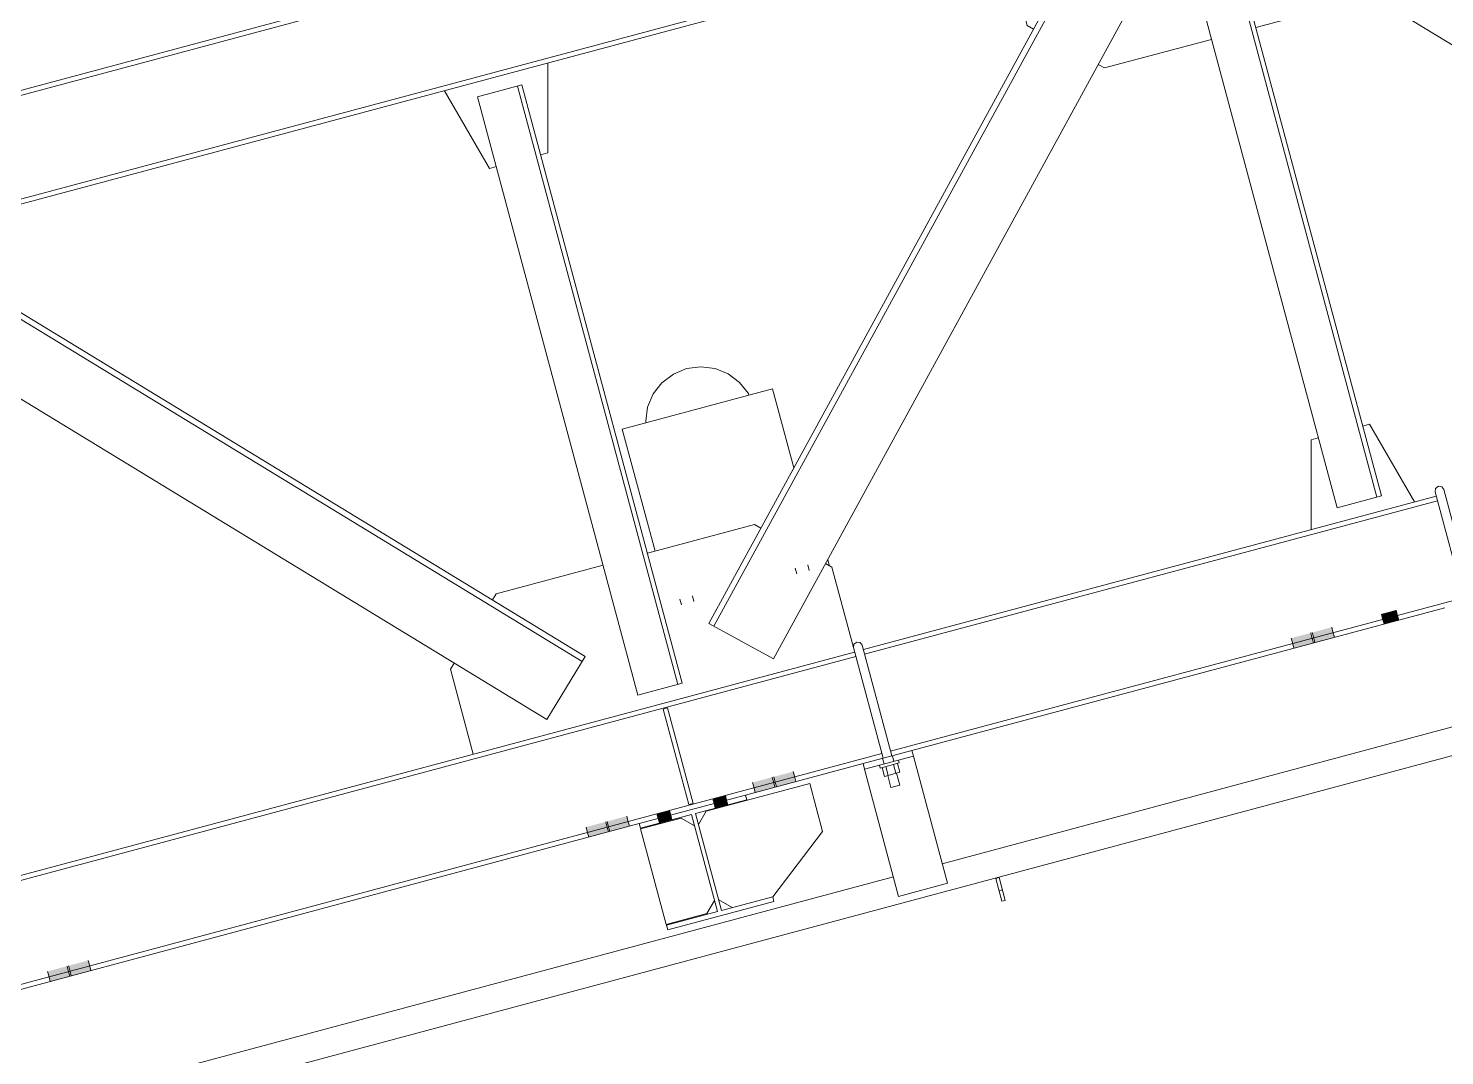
# Model space of a CAD drawing. Header units: millimetres. Extents: x -753 to 90, y 56274 to 56868.
# Drawn here: x -463.88 to -424.74, y 56689.67 to 56718.07 of the extents above; entities that cross this region are included whole.
import ezdxf

# ---------------------------------------------------------------- set-up
doc = ezdxf.new("R2010")
doc.units = ezdxf.units.MM
doc.linetypes.add('XKITLINE00', pattern=[0])
doc.linetypes.add('XKITLINE02', pattern=[4, 2, -2])
doc.layers.add('Parafuso', color=3, linetype='Continuous', lineweight=0)
doc.layers.add('Peça', color=2, linetype='Continuous', lineweight=0)

# ---------------------------------------------------------------- blocks, each defined once
blk = doc.blocks.new('*A390')
at = {"layer": 'Parafuso', "color": 7, "linetype": 'XKITLINE02', "lineweight": 0}
for p, q in [((-442.302, 56703.084), (-442.344, 56703.238)), ((-442.65, 56702.99), (-442.691, 56703.145)), ((-445.49, 56702.229), (-445.531, 56702.384)), ((-445.837, 56702.136), (-445.879, 56702.291))]:
    blk.add_line(p, q, dxfattribs=at)
blk = doc.blocks.new('*A391')
at = {"layer": 'Parafuso', "color": 7, "linetype": 'XKITLINE02', "lineweight": 0}
for p, q in [((-442.302, 56703.084), (-442.344, 56703.238)), ((-442.65, 56702.99), (-442.691, 56703.145)), ((-445.49, 56702.229), (-445.531, 56702.384)), ((-445.837, 56702.136), (-445.879, 56702.291))]:
    blk.add_line(p, q, dxfattribs=at)
blk = doc.blocks.new('*A394')
at = {"layer": 'Peça', "color": 1, "linetype": 'XKITLINE00', "lineweight": 0}
for p, q in [((-441.795, 56703.385), (-441.793, 56703.385)), ((-441.793, 56703.385), (-441.752, 56703.231)), ((-441.764, 56703.227), (-441.752, 56703.231))]:
    blk.add_line(p, q, dxfattribs=at)
blk = doc.blocks.new('*A397')
at = {"layer": 'Peça', "color": 1, "linetype": 'XKITLINE00', "lineweight": 0}
for p, q in [((-446.059, 56708.513), (-445.692, 56708.664)), ((-445.692, 56708.664), (-445.299, 56708.716)), ((-445.299, 56708.716), (-444.906, 56708.667)), ((-444.906, 56708.667), (-444.54, 56708.518)), ((-446.617, 56707.962), (-446.374, 56708.273)), ((-446.374, 56708.273), (-446.059, 56708.513)), ((-444.54, 56708.518), (-444.227, 56708.282)), ((-444.227, 56708.282), (-443.987, 56707.972)), ((-446.77, 56707.6), (-446.617, 56707.962)), ((-443.987, 56707.972), (-443.969, 56707.93)), ((-446.823, 56707.212), (-446.77, 56707.6)), ((-446.817, 56707.167), (-446.823, 56707.212))]:
    blk.add_line(p, q, dxfattribs=at)
blk = doc.blocks.new('*A398')
at = {"layer": 'Peça', "color": 1, "linetype": 'XKITLINE00', "lineweight": 0}
for p, q in [((-447.47, 56706.992), (-443.316, 56708.105)), ((-443.316, 56708.105), (-442.732, 56705.924)), ((-446.565, 56703.615), (-447.47, 56706.992))]:
    blk.add_line(p, q, dxfattribs=at)
blk = doc.blocks.new('*A495')
at = {"layer": 'Peça', "color": 1, "linetype": 'XKITLINE00', "lineweight": 0}
for p, q in [((-445.149, 56696.428), (-442.288, 56697.194)), ((-442.288, 56697.194), (-441.933, 56695.869)), ((-445.361, 56696.061), (-445.149, 56696.428)), ((-441.933, 56695.869), (-443.313, 56694.067)), ((-444.803, 56693.978), (-444.435, 56693.766))]:
    blk.add_line(p, q, dxfattribs=at)
blk = doc.blocks.new('*A559')
at = {"layer": 'Parafuso'}
for points in [[(-444.621, 56696.863), (-444.587, 56696.736), (-444.935, 56696.642), (-444.969, 56696.77)], [(-444.621, 56696.863), (-444.587, 56696.736), (-444.935, 56696.642), (-444.969, 56696.77)], [(-444.587, 56696.736), (-444.553, 56696.608), (-444.901, 56696.515), (-444.935, 56696.643)], [(-444.587, 56696.736), (-444.553, 56696.608), (-444.901, 56696.515), (-444.935, 56696.643)], [(-446.167, 56696.449), (-446.133, 56696.322), (-446.48, 56696.228), (-446.515, 56696.356)], [(-446.167, 56696.449), (-446.133, 56696.322), (-446.48, 56696.228), (-446.515, 56696.356)], [(-446.133, 56696.322), (-446.099, 56696.194), (-446.446, 56696.101), (-446.48, 56696.229)], [(-446.133, 56696.322), (-446.099, 56696.194), (-446.446, 56696.101), (-446.48, 56696.229)]]:
    blk.add_hatch(color=7, dxfattribs=at).paths.add_polyline_path(points, flags=17)
at = {"layer": 'Parafuso', "color": 7, "linetype": 'XKITLINE00', "lineweight": 0}
for p, q in [((-444.969, 56696.77), (-444.935, 56696.642)), ((-444.969, 56696.77), (-444.935, 56696.642)), ((-444.935, 56696.643), (-444.901, 56696.515)), ((-444.935, 56696.643), (-444.901, 56696.515)), ((-444.621, 56696.863), (-444.587, 56696.736)), ((-444.621, 56696.863), (-444.587, 56696.736)), ((-444.587, 56696.736), (-444.553, 56696.608)), ((-444.587, 56696.736), (-444.553, 56696.608)), ((-446.515, 56696.356), (-446.48, 56696.228)), ((-446.515, 56696.356), (-446.48, 56696.228)), ((-446.48, 56696.229), (-446.446, 56696.101)), ((-446.48, 56696.229), (-446.446, 56696.101)), ((-446.167, 56696.449), (-446.133, 56696.322)), ((-446.167, 56696.449), (-446.133, 56696.322)), ((-446.133, 56696.322), (-446.099, 56696.194)), ((-446.133, 56696.322), (-446.099, 56696.194))]:
    blk.add_line(p, q, dxfattribs=at)
blk = doc.blocks.new('*A560')
at = {"layer": 'Parafuso'}
for points in [[(-444.621, 56696.863), (-444.587, 56696.736), (-444.935, 56696.642), (-444.969, 56696.77)], [(-444.621, 56696.863), (-444.587, 56696.736), (-444.935, 56696.642), (-444.969, 56696.77)], [(-444.587, 56696.736), (-444.553, 56696.608), (-444.901, 56696.515), (-444.935, 56696.643)], [(-444.587, 56696.736), (-444.553, 56696.608), (-444.901, 56696.515), (-444.935, 56696.643)], [(-446.167, 56696.449), (-446.133, 56696.322), (-446.48, 56696.228), (-446.515, 56696.356)], [(-446.167, 56696.449), (-446.133, 56696.322), (-446.48, 56696.228), (-446.515, 56696.356)], [(-446.133, 56696.322), (-446.099, 56696.194), (-446.446, 56696.101), (-446.48, 56696.229)], [(-446.133, 56696.322), (-446.099, 56696.194), (-446.446, 56696.101), (-446.48, 56696.229)]]:
    blk.add_hatch(color=7, dxfattribs=at).paths.add_polyline_path(points, flags=17)
at = {"layer": 'Parafuso', "color": 7, "linetype": 'XKITLINE00', "lineweight": 0}
for p, q in [((-444.969, 56696.77), (-444.935, 56696.642)), ((-444.969, 56696.77), (-444.935, 56696.642)), ((-444.935, 56696.643), (-444.901, 56696.515)), ((-444.935, 56696.643), (-444.901, 56696.515)), ((-444.621, 56696.863), (-444.587, 56696.736)), ((-444.621, 56696.863), (-444.587, 56696.736)), ((-444.587, 56696.736), (-444.553, 56696.608)), ((-444.587, 56696.736), (-444.553, 56696.608)), ((-446.515, 56696.356), (-446.48, 56696.228)), ((-446.515, 56696.356), (-446.48, 56696.228)), ((-446.48, 56696.229), (-446.446, 56696.101)), ((-446.48, 56696.229), (-446.446, 56696.101)), ((-446.167, 56696.449), (-446.133, 56696.322)), ((-446.167, 56696.449), (-446.133, 56696.322)), ((-446.133, 56696.322), (-446.099, 56696.194)), ((-446.133, 56696.322), (-446.099, 56696.194))]:
    blk.add_line(p, q, dxfattribs=at)
blk = doc.blocks.new('*A564')
at = {"layer": 'Peça', "color": 1, "linetype": 'XKITLINE00', "lineweight": 0}
for p, q in [((-446.963, 56695.942), (-445.84, 56696.243)), ((-445.84, 56696.243), (-445.473, 56696.031)), ((-446.255, 56693.299), (-446.963, 56695.942)), ((-444.92, 56693.967), (-445.132, 56693.6)), ((-445.132, 56693.6), (-446.255, 56693.299))]:
    blk.add_line(p, q, dxfattribs=at)
blk = doc.blocks.new('*A568')
at = {"layer": 'Peça', "color": 1, "linetype": 'XKITLINE00', "lineweight": 0}
for p, q in [((-444.066, 56696.876), (-447.002, 56696.089)), ((-445.444, 56696.37), (-444.031, 56696.748)), ((-444.031, 56696.748), (-444.066, 56696.876)), ((-446.968, 56695.961), (-445.556, 56696.34)), ((-445.556, 56696.34), (-444.837, 56693.658)), ((-444.725, 56693.688), (-445.444, 56696.37)), ((-447.002, 56696.089), (-446.968, 56695.961)), ((-446.215, 56693.152), (-443.279, 56693.939)), ((-443.313, 56694.067), (-444.725, 56693.688)), ((-443.279, 56693.939), (-443.313, 56694.067)), ((-444.837, 56693.658), (-446.249, 56693.28)), ((-446.249, 56693.28), (-446.215, 56693.152))]:
    blk.add_line(p, q, dxfattribs=at)
blk = doc.blocks.new('*A569')
at = {"layer": 'Peça', "color": 1, "linetype": 'XKITLINE00', "lineweight": 0}
for p, q in [((-446.342, 56699.255), (-446.22, 56699.288)), ((-445.634, 56696.613), (-446.342, 56699.255)), ((-445.512, 56696.645), (-446.22, 56699.288)), ((-445.634, 56696.613), (-445.512, 56696.645))]:
    blk.add_line(p, q, dxfattribs=at)
blk = doc.blocks.new('*A625')
at = {"layer": 'Peça', "color": 1, "linetype": 'XKITLINE00', "lineweight": 0}
for p, q in [((-400.079, 56733.508), (-663.982, 56662.797)), ((-663.982, 56662.66), (-400.045, 56733.38)), ((-663.982, 56659.786), (-399.326, 56730.699)), ((-663.982, 56659.65), (-399.292, 56730.572))]:
    blk.add_line(p, q, dxfattribs=at)
blk = doc.blocks.new('*A626')
at = {"layer": 'Peça', "color": 1, "linetype": 'XKITLINE00', "lineweight": 0}
for p, q in [((-440.807, 56700.896), (-424.975, 56705.138)), ((-440.773, 56700.768), (-424.941, 56705.01)), ((-440.055, 56698.087), (-424.223, 56702.329)), ((-439.465, 56698.108), (-424.744, 56702.053)), ((-471.697, 56692.619), (-441.049, 56700.831)), ((-471.663, 56692.492), (-441.015, 56700.704)), ((-470.945, 56689.81), (-440.296, 56698.022)), ((-444.066, 56696.875), (-440.817, 56697.746)), ((-470.355, 56689.831), (-447.002, 56696.089))]:
    blk.add_line(p, q, dxfattribs=at)
blk = doc.blocks.new('*A1358')
at = {"layer": 'Peça', "color": 1, "linetype": 'XKITLINE00', "lineweight": 0}
for p, q in [((-449.531, 56714.626), (-449.531, 56717.11)), ((-452.386, 56716.345), (-451.144, 56714.194)), ((-449.724, 56714.574), (-449.531, 56714.626)), ((-451.144, 56714.194), (-450.951, 56714.245))]:
    blk.add_line(p, q, dxfattribs=at)
blk = doc.blocks.new('*A1361')
at = {"layer": 'Peça', "color": 1, "linetype": 'XKITLINE00', "lineweight": 0}
for p, q in [((-451.468, 56716.177), (-450.242, 56716.506)), ((-445.933, 56699.936), (-450.364, 56716.473)), ((-445.811, 56699.969), (-450.242, 56716.506)), ((-447.037, 56699.641), (-451.468, 56716.177)), ((-447.037, 56699.641), (-445.811, 56699.969))]:
    blk.add_line(p, q, dxfattribs=at)
blk = doc.blocks.new('*A1362')
at = {"layer": 'Peça', "color": 1, "linetype": 'XKITLINE00', "lineweight": 0}
for p, q in [((-434.668, 56720.679), (-445.083, 56701.622)), ((-444.943, 56701.546), (-434.528, 56720.603)), ((-432.878, 56719.7), (-434.668, 56720.679)), ((-432.878, 56719.7), (-443.293, 56700.644)), ((-443.293, 56700.644), (-445.083, 56701.622))]:
    blk.add_line(p, q, dxfattribs=at)
blk = doc.blocks.new('*A1364')
at = {"layer": 'Peça', "color": 1, "linetype": 'XKITLINE00', "lineweight": 0}
for p, q in [((-468.103, 56710.262), (-467.042, 56712.004)), ((-467.125, 56711.869), (-448.577, 56700.572)), ((-448.494, 56700.708), (-467.042, 56712.004)), ((-449.556, 56698.966), (-468.103, 56710.262)), ((-449.556, 56698.966), (-448.494, 56700.708))]:
    blk.add_line(p, q, dxfattribs=at)
blk = doc.blocks.new('*A1374')
at = {"layer": 'Peça', "color": 1, "linetype": 'XKITLINE00', "lineweight": 0}
for p, q in [((-429.466, 56720.615), (-428.405, 56722.357)), ((-409.857, 56711.061), (-428.405, 56722.357)), ((-428.488, 56722.221), (-409.94, 56710.925)), ((-410.918, 56709.318), (-429.466, 56720.615)), ((-410.918, 56709.318), (-409.857, 56711.061))]:
    blk.add_line(p, q, dxfattribs=at)
blk = doc.blocks.new('*A1377')
at = {"layer": 'Peça', "color": 1, "linetype": 'XKITLINE00', "lineweight": 0}
for p, q in [((-425.739, 56720.967), (-426.368, 56723.317)), ((-425.843, 56720.796), (-425.739, 56720.967)), ((-436.912, 56720.492), (-436.282, 56718.142)), ((-429.961, 56718.092), (-427.008, 56718.883)), ((-427.008, 56718.883), (-426.904, 56719.054)), ((-436.282, 56718.142), (-436.107, 56718.046)), ((-434.141, 56716.972), (-431.188, 56717.763)), ((-434.316, 56717.068), (-434.141, 56716.972))]:
    blk.add_line(p, q, dxfattribs=at)
blk = doc.blocks.new('*A1378')
at = {"layer": 'Peça', "color": 1, "linetype": 'XKITLINE00', "lineweight": 0}
for p, q in [((-432.15, 56721.353), (-430.923, 56721.682)), ((-426.615, 56705.113), (-431.046, 56721.649)), ((-426.492, 56705.145), (-430.923, 56721.682)), ((-427.719, 56704.817), (-432.15, 56721.353)), ((-427.719, 56704.817), (-426.492, 56705.145))]:
    blk.add_line(p, q, dxfattribs=at)
blk = doc.blocks.new('*A1439')
at = {"layer": 'Peça', "color": 1, "linetype": 'XKITLINE00', "lineweight": 0}
for p, q in [((-440.817, 56697.746), (-439.465, 56698.108)), ((-439.465, 56698.108), (-439.424, 56697.954)), ((-440.776, 56697.591), (-440.817, 56697.746)), ((-439.424, 56697.954), (-440.776, 56697.591)), ((-438.482, 56694.438), (-439.424, 56697.954)), ((-440.776, 56697.591), (-439.834, 56694.075)), ((-438.482, 56694.438), (-439.834, 56694.075))]:
    blk.add_line(p, q, dxfattribs=at)
blk = doc.blocks.new('*A1440')
at = {"layer": 'Peça', "color": 1, "linetype": 'XKITLINE00', "lineweight": 0}
for p, q in [((-437.155, 56694.586), (-437.151, 56694.574)), ((-437.151, 56694.574), (-437.059, 56694.598)), ((-437.151, 56694.574), (-436.982, 56693.942)), ((-437.063, 56694.611), (-437.059, 56694.598)), ((-437.059, 56694.598), (-436.89, 56693.967)), ((-437.06, 56694.232), (-436.968, 56694.256)), ((-436.982, 56693.942), (-436.89, 56693.967))]:
    blk.add_line(p, q, dxfattribs=at)
blk = doc.blocks.new('*A1443')
at = {"layer": 'Parafuso', "color": 7, "linetype": 'XKITLINE02', "lineweight": 0}
for p, q in [((-440.276, 56697.891), (-440.235, 56697.736)), ((-440.006, 56697.963), (-439.965, 56697.809))]:
    blk.add_line(p, q, dxfattribs=at)
blk = doc.blocks.new('*A1444')
at = {"layer": 'Peça', "color": 1, "linetype": 'XKITLINE00', "lineweight": 0}
for p, q in [((-475.7, 56684.258), (-417.928, 56699.737)), ((-438.627, 56694.98), (-423.906, 56698.925)), ((-469.517, 56686.704), (-439.979, 56694.618))]:
    blk.add_line(p, q, dxfattribs=at)
blk = doc.blocks.new('*A1446')
at = {"layer": 'Parafuso', "color": 7, "linetype": 'XKITLINE02', "lineweight": 0}
for p, q in [((-440.277, 56697.891), (-440.235, 56697.736)), ((-440.006, 56697.963), (-439.965, 56697.809))]:
    blk.add_line(p, q, dxfattribs=at)
blk = doc.blocks.new('*A1467')
at = {"layer": 'Parafuso'}
for points in [[(-426.459, 56701.759), (-426.492, 56701.881), (-426.087, 56701.99), (-426.054, 56701.867)], [(-426.459, 56701.759), (-426.492, 56701.881), (-426.087, 56701.99), (-426.054, 56701.867)], [(-426.418, 56701.604), (-426.459, 56701.759), (-426.054, 56701.867), (-426.012, 56701.713)], [(-426.418, 56701.604), (-426.459, 56701.759), (-426.054, 56701.867), (-426.012, 56701.713)]]:
    blk.add_hatch(color=7, dxfattribs=at).paths.add_polyline_path(points, flags=17)
at = {"layer": 'Parafuso', "color": 7, "linetype": 'XKITLINE00', "lineweight": 0}
for p, q in [((-426.087, 56701.99), (-426.054, 56701.867)), ((-426.087, 56701.99), (-426.054, 56701.867)), ((-426.492, 56701.881), (-426.459, 56701.759)), ((-426.492, 56701.881), (-426.459, 56701.759)), ((-426.459, 56701.759), (-426.418, 56701.604)), ((-426.459, 56701.759), (-426.418, 56701.604)), ((-426.054, 56701.867), (-426.012, 56701.713)), ((-426.054, 56701.867), (-426.012, 56701.713))]:
    blk.add_line(p, q, dxfattribs=at)
blk = doc.blocks.new('*A1470')
at = {"layer": 'Parafuso'}
for points in [[(-443.327, 56697.371), (-443.295, 56697.248), (-443.835, 56697.103), (-443.868, 56697.226)], [(-442.746, 56697.526), (-442.713, 56697.404), (-443.254, 56697.259), (-443.287, 56697.381)], [(-442.713, 56697.404), (-442.672, 56697.249), (-443.212, 56697.104), (-443.254, 56697.259)], [(-443.295, 56697.248), (-443.253, 56697.093), (-443.794, 56696.948), (-443.835, 56697.103)]]:
    blk.add_hatch(color=7, dxfattribs=at).paths.add_polyline_path(points, flags=17)
at = {"layer": 'Parafuso', "color": 7, "linetype": 'XKITLINE00', "lineweight": 0}
for p, q in [((-443.295, 56697.248), (-443.327, 56697.371)), ((-443.254, 56697.259), (-443.287, 56697.381)), ((-442.713, 56697.404), (-442.746, 56697.526)), ((-442.672, 56697.249), (-442.713, 56697.404)), ((-443.835, 56697.103), (-443.868, 56697.226)), ((-443.794, 56696.948), (-443.835, 56697.103)), ((-443.253, 56697.093), (-443.295, 56697.248)), ((-443.212, 56697.104), (-443.254, 56697.259))]:
    blk.add_line(p, q, dxfattribs=at)
blk = doc.blocks.new('*A1471')
at = {"layer": 'Parafuso'}
for points in [[(-448.437, 56695.87), (-448.47, 56695.993), (-447.929, 56696.137), (-447.897, 56696.015)], [(-447.856, 56696.026), (-447.889, 56696.148), (-447.348, 56696.293), (-447.315, 56696.171)], [(-447.814, 56695.871), (-447.856, 56696.026), (-447.315, 56696.171), (-447.274, 56696.016)], [(-448.396, 56695.715), (-448.437, 56695.87), (-447.897, 56696.015), (-447.855, 56695.86)]]:
    blk.add_hatch(color=7, dxfattribs=at).paths.add_polyline_path(points, flags=17)
at = {"layer": 'Parafuso', "color": 7, "linetype": 'XKITLINE00', "lineweight": 0}
for p, q in [((-447.897, 56696.015), (-447.929, 56696.137)), ((-447.856, 56696.026), (-447.889, 56696.148)), ((-447.315, 56696.171), (-447.348, 56696.293)), ((-447.274, 56696.016), (-447.315, 56696.171)), ((-448.437, 56695.87), (-448.47, 56695.993)), ((-448.396, 56695.715), (-448.437, 56695.87)), ((-447.855, 56695.86), (-447.897, 56696.015)), ((-447.814, 56695.871), (-447.856, 56696.026))]:
    blk.add_line(p, q, dxfattribs=at)
blk = doc.blocks.new('*A1472')
at = {"layer": 'Parafuso'}
for points in [[(-462.231, 56692.306), (-462.198, 56692.183), (-462.738, 56692.038), (-462.771, 56692.161)], [(-462.812, 56692.15), (-462.779, 56692.027), (-463.32, 56691.882), (-463.353, 56692.005)], [(-462.779, 56692.027), (-462.738, 56691.873), (-463.278, 56691.728), (-463.32, 56691.882)], [(-462.198, 56692.183), (-462.156, 56692.028), (-462.697, 56691.883), (-462.738, 56692.038)]]:
    blk.add_hatch(color=7, dxfattribs=at).paths.add_polyline_path(points, flags=17)
at = {"layer": 'Parafuso', "color": 7, "linetype": 'XKITLINE00', "lineweight": 0}
for p, q in [((-462.198, 56692.183), (-462.231, 56692.306)), ((-463.32, 56691.882), (-463.353, 56692.005)), ((-463.278, 56691.728), (-463.32, 56691.882)), ((-462.779, 56692.027), (-462.812, 56692.15)), ((-462.738, 56691.873), (-462.779, 56692.027)), ((-462.738, 56692.038), (-462.771, 56692.161)), ((-462.697, 56691.883), (-462.738, 56692.038)), ((-462.156, 56692.028), (-462.198, 56692.183))]:
    blk.add_line(p, q, dxfattribs=at)
blk = doc.blocks.new('*A1475')
at = {"layer": 'Parafuso'}
for points in [[(-426.459, 56701.759), (-426.492, 56701.881), (-426.087, 56701.99), (-426.054, 56701.867)], [(-426.459, 56701.759), (-426.492, 56701.881), (-426.087, 56701.99), (-426.054, 56701.867)], [(-426.418, 56701.604), (-426.459, 56701.759), (-426.054, 56701.867), (-426.012, 56701.713)], [(-426.418, 56701.604), (-426.459, 56701.759), (-426.054, 56701.867), (-426.012, 56701.713)]]:
    blk.add_hatch(color=7, dxfattribs=at).paths.add_polyline_path(points, flags=17)
at = {"layer": 'Parafuso', "color": 7, "linetype": 'XKITLINE00', "lineweight": 0}
for p, q in [((-426.054, 56701.867), (-426.087, 56701.99)), ((-426.054, 56701.867), (-426.087, 56701.99)), ((-426.459, 56701.759), (-426.492, 56701.881)), ((-426.459, 56701.759), (-426.492, 56701.881)), ((-426.418, 56701.604), (-426.459, 56701.759)), ((-426.418, 56701.604), (-426.459, 56701.759)), ((-426.012, 56701.713), (-426.054, 56701.867)), ((-426.012, 56701.713), (-426.054, 56701.867))]:
    blk.add_line(p, q, dxfattribs=at)
blk = doc.blocks.new('*A1476')
at = {"layer": 'Parafuso'}
for points in [[(-428.953, 56701.091), (-428.985, 56701.213), (-428.445, 56701.358), (-428.412, 56701.236)], [(-428.911, 56700.936), (-428.953, 56701.091), (-428.412, 56701.236), (-428.37, 56701.081)], [(-428.371, 56701.246), (-428.404, 56701.369), (-427.863, 56701.514), (-427.831, 56701.391)], [(-428.33, 56701.092), (-428.371, 56701.246), (-427.831, 56701.391), (-427.789, 56701.237)]]:
    blk.add_hatch(color=7, dxfattribs=at).paths.add_polyline_path(points, flags=17)
at = {"layer": 'Parafuso', "color": 7, "linetype": 'XKITLINE00', "lineweight": 0}
for p, q in [((-428.953, 56701.091), (-428.985, 56701.213)), ((-428.412, 56701.236), (-428.445, 56701.358)), ((-428.37, 56701.081), (-428.412, 56701.236)), ((-428.371, 56701.246), (-428.404, 56701.369)), ((-428.33, 56701.092), (-428.371, 56701.246)), ((-427.831, 56701.391), (-427.863, 56701.514)), ((-427.789, 56701.237), (-427.831, 56701.391)), ((-428.911, 56700.936), (-428.953, 56701.091))]:
    blk.add_line(p, q, dxfattribs=at)
blk = doc.blocks.new('*A1479')
at = {"layer": 'Peça', "color": 1, "linetype": 'XKITLINE00', "lineweight": 0}
for p, q in [((-446.773, 56703.559), (-443.819, 56704.351)), ((-443.819, 56704.351), (-443.644, 56704.255)), ((-450.953, 56702.439), (-447.999, 56703.231)), ((-441.854, 56703.276), (-441.678, 56703.18)), ((-441.081, 56700.952), (-441.678, 56703.18)), ((-451.057, 56702.269), (-450.953, 56702.439)), ((-452.222, 56700.355), (-452.118, 56700.526)), ((-451.592, 56698.006), (-452.222, 56700.355))]:
    blk.add_line(p, q, dxfattribs=at)
blk = doc.blocks.new('*A1480')
at = {"layer": 'Peça', "color": 1, "linetype": 'XKITLINE00', "lineweight": 0}
for p, q in [((-427.01, 56707.077), (-426.817, 56707.129)), ((-425.574, 56704.977), (-426.817, 56707.129)), ((-428.43, 56706.697), (-428.236, 56706.749)), ((-428.43, 56704.212), (-428.43, 56706.697))]:
    blk.add_line(p, q, dxfattribs=at)
blk = doc.blocks.new('*A1491')
at = {"layer": 'Peça', "color": 1, "linetype": 'XKITLINE00', "lineweight": 0}
for p, q in [((-425.008, 56705.259), (-424.995, 56705.354)), ((-425.008, 56705.259), (-424.188, 56702.201)), ((-424.995, 56705.354), (-424.919, 56705.412)), ((-424.919, 56705.412), (-424.824, 56705.399)), ((-424.766, 56705.323), (-424.824, 56705.399)), ((-424.766, 56705.323), (-423.947, 56702.266)), ((-423.972, 56701.395), (-424.061, 56701.724)), ((-423.731, 56701.46), (-423.819, 56701.789)), ((-423.972, 56701.395), (-423.731, 56701.46))]:
    blk.add_line(p, q, dxfattribs=at)
blk = doc.blocks.new('*A1493')
at = {"layer": 'Peça', "color": 1, "linetype": 'XKITLINE00', "lineweight": 0}
for p, q in [((-439.907, 56697.478), (-439.973, 56697.724)), ((-439.801, 56697.507), (-439.867, 56697.752)), ((-440.226, 56697.393), (-440.292, 56697.638)), ((-439.801, 56697.507), (-440.226, 56697.393)), ((-440.12, 56697.421), (-440.185, 56697.667))]:
    blk.add_line(p, q, dxfattribs=at)
blk = doc.blocks.new('*A1494')
at = {"layer": 'Peça', "color": 1, "linetype": 'XKITLINE00', "lineweight": 0}
for p, q in [((-440.34, 56697.625), (-440.361, 56697.703)), ((-439.818, 56697.765), (-440.34, 56697.625)), ((-439.818, 56697.765), (-439.839, 56697.842))]:
    blk.add_line(p, q, dxfattribs=at)
blk = doc.blocks.new('*A1495')
at = {"layer": 'Peça', "color": 1, "linetype": 'XKITLINE00', "lineweight": 0}
for p, q in [((-441.081, 56700.952), (-441.069, 56701.047)), ((-441.081, 56700.952), (-440.262, 56697.895)), ((-441.069, 56701.047), (-440.993, 56701.105)), ((-440.993, 56701.105), (-440.898, 56701.093)), ((-440.84, 56701.017), (-440.898, 56701.093)), ((-440.84, 56701.017), (-440.02, 56697.959)), ((-440.046, 56697.088), (-440.134, 56697.418)), ((-439.804, 56697.153), (-439.893, 56697.482)), ((-440.046, 56697.088), (-439.804, 56697.153))]:
    blk.add_line(p, q, dxfattribs=at)

msp = doc.modelspace()

# ---------------------------------------------------------------- block references
at = {"lineweight": 0}
for name in ['*A625', '*A1377', '*A1374', '*A1378', '*A1362', '*A1358', '*A1361', '*A626', '*A1364', '*A397', '*A398', '*A1480', '*A1491', '*A1479', '*A390', '*A391', '*A394', '*A1467', '*A1475', '*A1476', '*A1495', '*A1444', '*A569', '*A1439', '*A1494', '*A1493', '*A1446', '*A1443', '*A1470', '*A495', '*A568', '*A559', '*A560', '*A1471', '*A564', '*A1440', '*A1472']:
    msp.add_blockref(name, (0, 0), dxfattribs=at)

doc.saveas('drawing.dxf')
